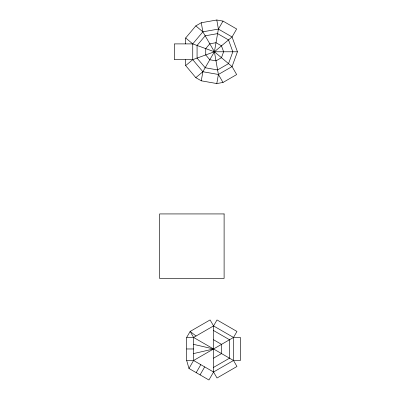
<?xml version="1.0" encoding="UTF-8"?>
<svg xmlns="http://www.w3.org/2000/svg" width="400" height="400" viewBox="0 0 400 400"><rect width="100%" height="100%" fill="white"/><g stroke="black" fill="none" stroke-linecap="round" stroke-linejoin="round"><path stroke-width="0.6" d="M237.445 51.775L232.055 66.59L218.4 74.475L202.875 71.735L192.74 59.66L192.74 43.895L202.875 31.815L218.4 29.08L232.055 36.96L237.445 51.775L214.4 51.775L192.74 59.66L174.3 59.66L174.3 43.895L192.74 43.895L214.4 51.775L232.055 66.59L236.665 74.575L223.01 82.46L216.8 83.555L201.275 80.815L202.875 71.735L214.4 51.775L232.055 36.96L236.665 28.98L223.01 21.095L216.8 20L201.275 22.74L195.81 25.89L185.68 37.97L185.68 43.895M216.8 83.555L218.4 74.475L214.4 51.775L218.4 29.08L223.01 21.095M186.675 337.445L190.135 331.455L210.095 319.93L213.55 325.92L213.55 372.015L208.94 380L188.98 368.475L186.675 360.49L186.675 337.445L193.59 337.445L233.51 360.49L240.425 360.49L240.425 337.445L233.51 337.445L193.59 360.49L188.98 368.475M193.59 360.49L193.59 337.445L213.55 325.92L217.01 319.93L236.97 331.455L233.51 337.445L233.51 360.49L236.97 366.48L217.01 378.005L213.55 372.015L193.59 360.49L186.675 360.49M196.2 372.645L200.81 364.66M200.07 374.88L204.68 366.895M201.275 80.815L195.81 77.665L185.68 65.585L192.74 59.66M195.81 77.665L202.875 71.735M213.55 358.185L221.535 353.58L221.535 344.36L213.55 339.75M213.55 367.405L229.52 358.185L229.52 339.75L213.55 330.53M213.55 372.015L233.51 360.49M193.59 353.58L213.55 348.97L193.59 344.36M186.675 348.97L193.59 348.97M213.55 325.92L233.51 337.445M196.055 336.025L190.135 331.455L193.59 337.445M195.81 25.89L202.875 31.815L214.4 51.775M185.68 37.97L192.74 43.895M218.4 74.475L223.01 82.46M216.8 20L218.4 29.08M201.275 22.74L202.875 31.815M185.68 59.66L185.68 65.585M223.615 51.775L221.46 57.705L216 60.855L209.79 59.76L205.735 54.93L205.735 48.625L209.79 43.795L216 42.7L221.46 45.85L223.615 51.775M232.835 51.775L228.52 63.63L217.6 69.935L205.18 67.745L197.07 58.085L197.07 45.47L205.18 35.81L217.6 33.62L228.52 39.925L232.835 51.775M224.11 213.93L159.575 213.93L159.575 278.465L224.11 278.465L224.11 213.93"/></g></svg>
